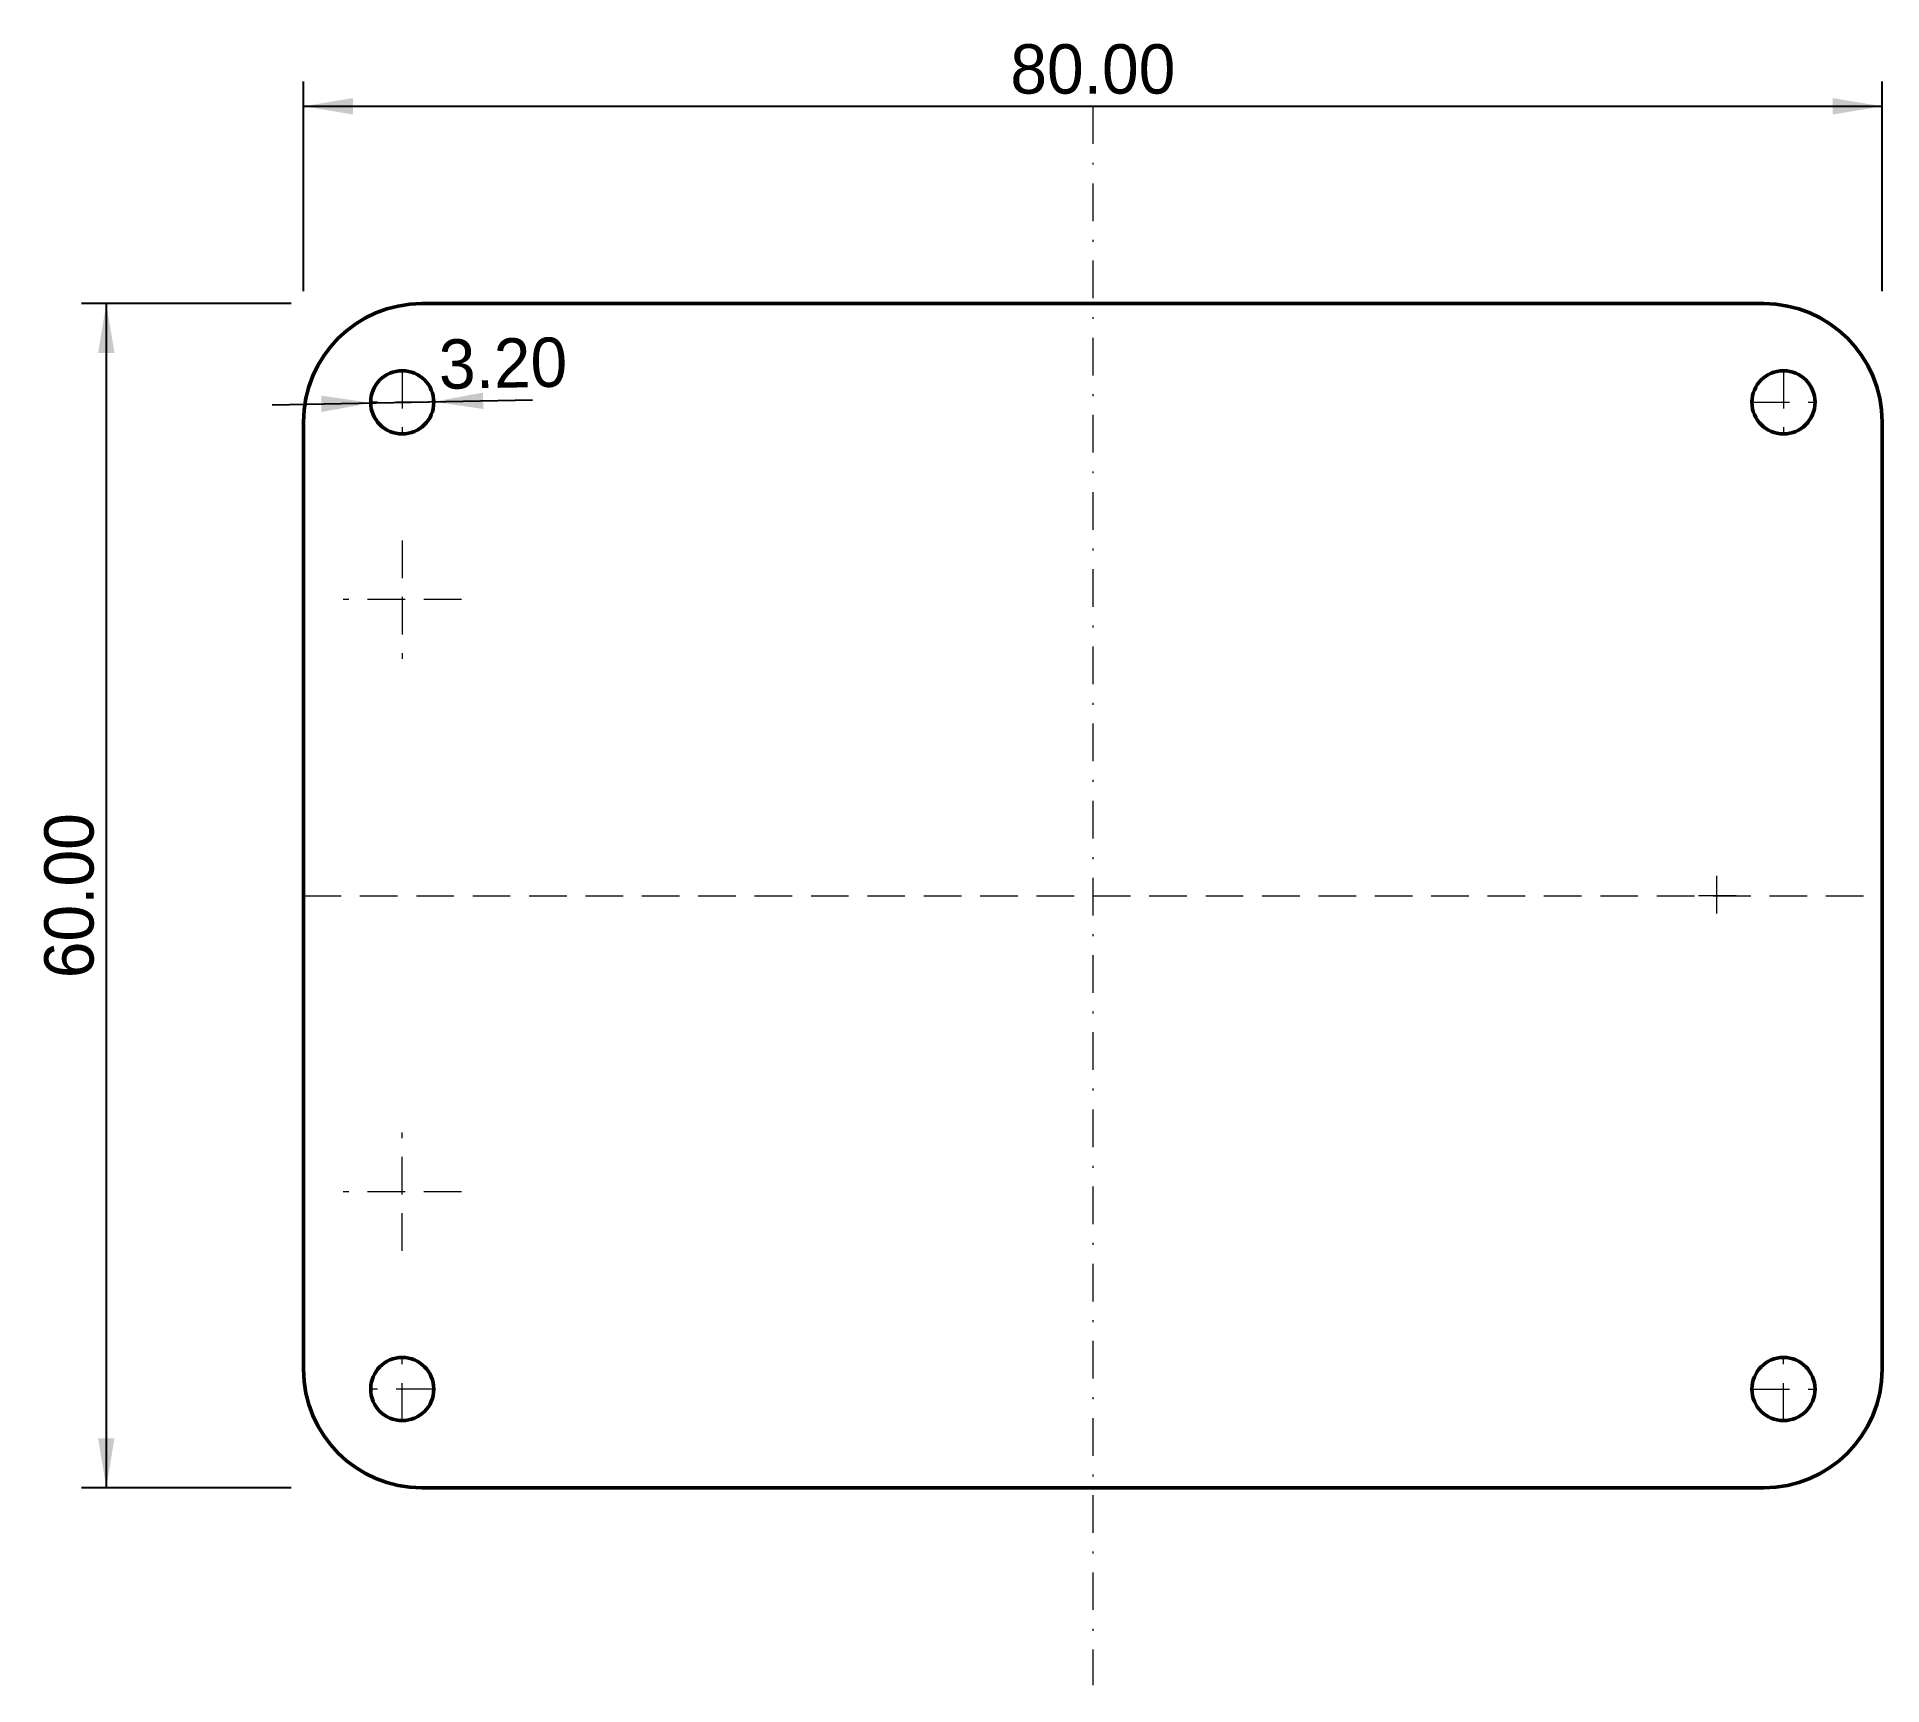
# Model space of a CAD drawing. Extents: x -13.5 to 80, y -10 to 73.5.
import ezdxf

# ---------------------------------------------------------------- set-up
doc = ezdxf.new("R2010")
doc.units = 0
doc.linetypes.add('DASHDOTTINY', pattern=[3.81, 1.905, -0.9525, 0, -0.9525])
doc.linetypes.add('DASHEDTINY', pattern=[2.8575, 1.905, -0.9525])
for name, color, linetype, lineweight in [('中心线层', 7, 'DASHDOTTINY', 0), ('尺寸标注层', 3, 'CONTINUOUS', 0), ('虚线层', 2, 'DASHEDTINY', 0), ('轮廓线层', 7, 'CONTINUOUS', 50)]:
    doc.layers.add(name, color=color, linetype=linetype, lineweight=lineweight)
doc.dimstyles.get("Standard").update_dxf_attribs({"dimtxt": 2.5, "dimasz": 2.5, "dimexe": 1.25, "dimexo": 0.625, "dimtad": 0, "dimtoh": 1, "dimzin": 1, "dimdsep": 46, "dimtxsty": 'Standard', "dimcen": 0.09, "dimadec": 1, "dimazin": 0, "dimtfac": 1, "dimtdec": 4, "dimtofl": 0, "dimtmove": 0, "dimatfit": 3, "dimfxl": 1, "dimtolj": 1, "dimtzin": 0, "dimarcsym": 0})

# ---------------------------------------------------------------- blocks, each defined once
blk = doc.blocks.new('*D1')
at = {"layer": '尺寸标注层', "color": 0, "linetype": 'ByBlock', "lineweight": -2}
for p, q in [((0, 60.625), (0, 71.25)), ((80, 60.625), (80, 71.25)), ((0, 70), (80, 70))]:
    blk.add_line(p, q, dxfattribs=at)
for points in [[(0, 70), (2.5, 70.416), (2.5, 69.584)], [(80, 70), (77.5, 69.584), (77.5, 70.416)]]:
    blk.add_solid(points, dxfattribs=at)
at = {"layer": '尺寸标注层', "color": 0, "linetype": 'CONTINUOUS', "lineweight": -2, "insert": (40, 71.875), "char_height": 2.5, "width": 7.77778, "attachment_point": 5}
blk.add_mtext('80.00', dxfattribs=at)
blk = doc.blocks.new('*D2')
at = {"layer": '尺寸标注层', "color": 0, "linetype": 'ByBlock', "lineweight": -2}
for p, q in [((-0.625, 60), (-11.25, 60)), ((-10, 60), (-10, 0)), ((-0.625, 0), (-11.25, 0))]:
    blk.add_line(p, q, dxfattribs=at)
for points in [[(-10, 60), (-9.584, 57.5), (-10.416, 57.5)], [(-10, 0), (-10.416, 2.5), (-9.584, 2.5)]]:
    blk.add_solid(points, dxfattribs=at)
at = {"layer": '尺寸标注层', "color": 0, "linetype": 'CONTINUOUS', "lineweight": -2, "insert": (-11.875, 30), "char_height": 2.5, "width": 7.77778, "attachment_point": 5, "rotation": 90}
blk.add_mtext('60.00', dxfattribs=at)
blk = doc.blocks.new('*D3')
at = {"layer": '尺寸标注层', "color": 0, "linetype": 'ByBlock', "lineweight": -2}
blk.add_line((-1.599, 54.878), (11.599, 55.122), dxfattribs=at)
for points in [[(3.4, 54.97), (0.908, 54.508), (0.893, 55.34)], [(6.6, 55.03), (9.092, 55.492), (9.107, 54.66)]]:
    blk.add_solid(points, dxfattribs=at)
at = {"layer": '尺寸标注层', "color": 0, "linetype": 'CONTINUOUS', "lineweight": -2, "insert": (10.106, 56.97), "char_height": 2.5, "width": 5.83333, "attachment_point": 5, "rotation": 1.05905}
blk.add_mtext('3.20', dxfattribs=at)

msp = doc.modelspace()

# ---------------------------------------------------------------- linework, layer by layer
at = {"layer": '中心线层'}
msp.add_line((40, 70), (40, -10), dxfattribs=at)
msp.add_line((40, 70), (40, -10), dxfattribs=at)
at = {"layer": '虚线层'}
for p, q in [((5, 56.6), (5, 53.4)), ((75, 56.6), (75, 53.4)), ((6.6, 55), (3.4, 55)), ((73.4, 55), (76.6, 55)), ((5, 48), (5, 42)), ((8, 45), (2, 45)), ((71.6, 31), (71.6, 29)), ((0, 30), (80, 30)), ((72.6, 30), (70.6, 30)), ((5, 12), (5, 18)), ((8, 15), (2, 15)), ((5, 3.4), (5, 6.6)), ((75, 3.4), (75, 6.6)), ((6.6, 5), (3.4, 5)), ((73.4, 5), (76.6, 5))]:
    msp.add_line(p, q, dxfattribs=at)
at = {"layer": '轮廓线层'}
for p, q in [((74, 60), (6, 60)), ((0, 54), (0, 6)), ((80, 6), (80, 54)), ((6, 0), (74, 0))]:
    msp.add_line(p, q, dxfattribs=at)
for centre in [(5, 55), (75, 55), (5, 5), (75, 5)]:
    msp.add_circle(centre, 1.6, dxfattribs=at)
for centre, start, end in [((6, 54), 90, 180), ((74, 54), 0, 90), ((6, 6), 180, 270), ((74, 6), 270, 0)]:
    msp.add_arc(centre, 6, start, end, dxfattribs=at)

# ---------------------------------------------------------------- dimensions: what is measured, and where the dimension line sits
at = {"layer": '尺寸标注层'}
for p2, distance, picture, middle in [((80, 60), 10, '*D1', (40, 71.875)), ((0, 0), -10, '*D2', (-11.875, 30))]:
    dim = msp.add_aligned_dim(p1=(0, 60), p2=p2, distance=distance, dimstyle='Standard', dxfattribs=at)
    dim.commit()
    dim.dimension.update_dxf_attribs({"geometry": picture, "text_midpoint": middle})
dim = msp.add_diameter_dim_2p(p1=(3.4, 54.97), p2=(6.6, 55.03), dimstyle='Standard', dxfattribs=at)
dim.commit()
dim.dimension.update_dxf_attribs({"geometry": '*D3', "text_midpoint": (4.965, 56.875)})

doc.saveas('drawing.dxf')
